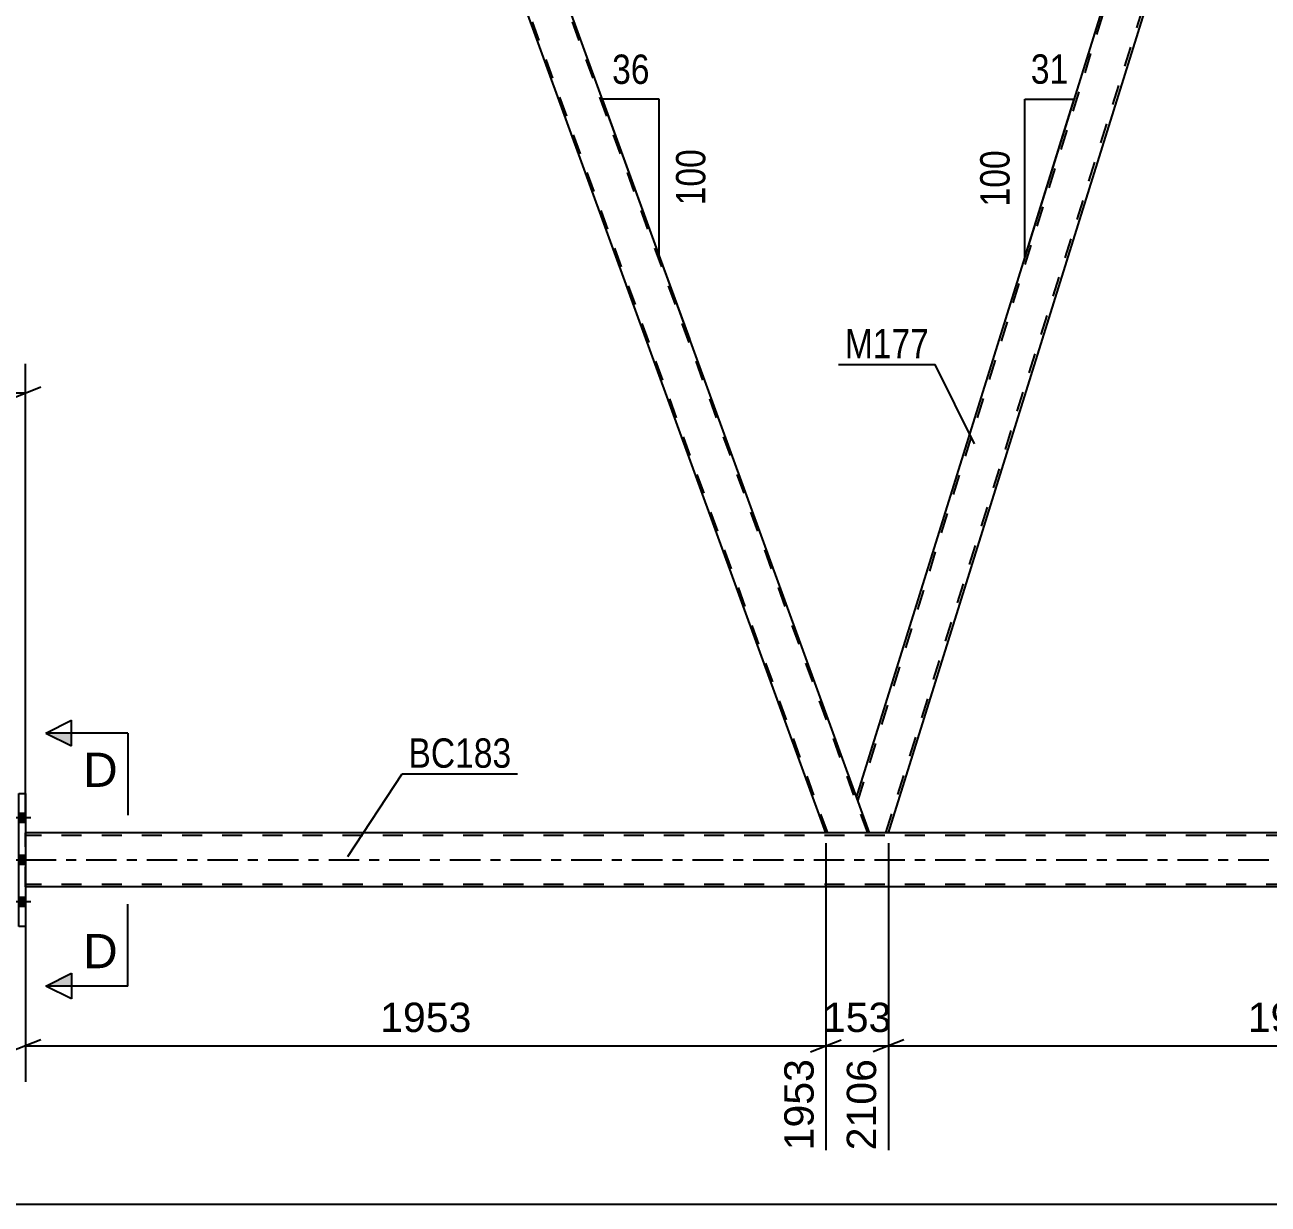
# Model space of a CAD drawing. Header units: millimetres. Extents: x 0 to 841, y 0 to 594.
# Drawn here: x 106.8 to 228.2, y 267.1 to 382.3 of the extents above; entities that cross this region are included whole.
import ezdxf

# ---------------------------------------------------------------- set-up
doc = ezdxf.new("R2010")
doc.units = ezdxf.units.MM
doc.linetypes.add('DXK_LINE_DOT2', pattern=[3.9198, 1.9599, -1.9599])
doc.linetypes.add('DXK_LINE_DOT3', pattern=[5.9187, 2.979, -0.9799, 0.9799, -0.9799])
doc.styles.add('Arial', font='ARIAL.TTF', dxfattribs={"height": 0.2})
doc.styles.add('Arial Narrow', font='ARIALN.TTF', dxfattribs={"height": 0.2})

# ---------------------------------------------------------------- blocks, each defined once
blk = doc.blocks.new('Part-317311647-2953 - 2495')
at = {"color": 2, "linetype": 'Continuous'}
for p, q in [((188.02, 306.85), (224.72, 424.6)), ((226.04, 424.6), (224.72, 424.6)), ((227.59, 420.35), (226.04, 424.6)), ((191.13, 303.38), (227.59, 420.35)), ((189.28, 303.38), (188.04, 306.81))]:
    blk.add_line(p, q, dxfattribs=at)
at = {"color": 7, "linetype": 'DXK_LINE_DOT2'}
for p, q in [((188.16, 306.48), (224.97, 424.6)), ((190.88, 303.38), (227.45, 420.73)), ((188.02, 306.85), (188.04, 306.81)), ((191.13, 303.38), (189.28, 303.38))]:
    blk.add_line(p, q, dxfattribs=at)
blk = doc.blocks.new('Bolt-317311647-2575 - 2495')
at = {"linetype": 'Continuous'}
for points in [[(106.9, 304.4), (106.9, 305.28), (106.26, 305.28), (106.26, 304.4)], [(106.9, 304.4), (106.9, 305.28), (106.26, 305.28), (106.26, 304.4)], [(106.9, 304.4), (106.9, 305.28), (106.26, 305.28), (106.26, 304.4)], [(106.9, 300.28), (106.9, 301.16), (106.26, 301.16), (106.26, 300.28)], [(106.9, 300.28), (106.9, 301.16), (106.26, 301.16), (106.26, 300.28)], [(106.9, 296.2), (106.9, 297.08), (106.26, 297.08), (106.26, 296.2)], [(106.9, 296.2), (106.9, 297.08), (106.26, 297.08), (106.26, 296.2)], [(106.9, 296.2), (106.9, 297.08), (106.26, 297.08), (106.26, 296.2)]]:
    blk.add_hatch(color=1, dxfattribs=at).paths.add_polyline_path(points)
at = {"color": 1, "linetype": 'Continuous'}
for p, q in [((107.42, 304.84), (104.1, 304.84)), ((107.42, 304.84), (104.1, 304.84)), ((107.42, 304.84), (104.1, 304.84)), ((106.9, 305.28), (106.26, 305.28)), ((106.9, 305.28), (106.26, 305.28)), ((106.9, 305.28), (106.26, 305.28)), ((106.9, 304.4), (106.26, 304.4)), ((106.9, 304.4), (106.26, 304.4)), ((106.9, 304.4), (106.26, 304.4)), ((106.9, 301.16), (106.26, 301.16)), ((106.9, 301.16), (106.26, 301.16)), ((107.42, 300.72), (104.1, 300.72)), ((107.42, 300.72), (104.1, 300.72)), ((106.9, 300.28), (106.26, 300.28)), ((106.9, 300.28), (106.26, 300.28)), ((107.42, 296.64), (104.1, 296.64)), ((107.42, 296.64), (104.1, 296.64)), ((107.42, 296.64), (104.1, 296.64)), ((106.9, 297.08), (106.26, 297.08)), ((106.9, 297.08), (106.26, 297.08)), ((106.9, 297.08), (106.26, 297.08)), ((106.9, 296.2), (106.26, 296.2)), ((106.9, 296.2), (106.26, 296.2)), ((106.9, 296.2), (106.26, 296.2))]:
    blk.add_line(p, q, dxfattribs=at)
blk = doc.blocks.new('Part-317311647-2609 - 2495')
at = {"color": 2, "linetype": 'Continuous'}
for p, q in [((265.7, 303.38), (106.9, 303.38)), ((265.7, 298.1), (106.9, 298.1))]:
    blk.add_line(p, q, dxfattribs=at)
at = {"color": 7, "linetype": 'DXK_LINE_DOT2'}
for p, q in [((106.9, 298.1), (106.9, 303.38)), ((719.95, 303.14), (106.9, 303.14)), ((719.95, 298.34), (106.9, 298.34))]:
    blk.add_line(p, q, dxfattribs=at)
at = {"color": 7, "linetype": 'DXK_LINE_DOT3'}
blk.add_line((106.9, 300.74), (719.95, 300.74), dxfattribs=at)
blk = doc.blocks.new('Part-317311647-2898 - 2495')
at = {"color": 2, "linetype": 'Continuous'}
for p, q in [((106.26, 294.24), (106.26, 307.24)), ((106.26, 307.24), (106.9, 307.24)), ((106.9, 307.24), (106.9, 294.24)), ((106.9, 294.24), (106.26, 294.24))]:
    blk.add_line(p, q, dxfattribs=at)
blk = doc.blocks.new('Part-317311647-2993 - 2495')
at = {"color": 2, "linetype": 'Continuous'}
for p, q in [((230.3, 424.6), (226.04, 424.6)), ((230.3, 424.6), (272.66, 308.2)), ((268.41, 308.2), (227.59, 420.35))]:
    blk.add_line(p, q, dxfattribs=at)
at = {"color": 7, "linetype": 'DXK_LINE_DOT2'}
for p, q in [((226.04, 424.6), (227.59, 420.35)), ((270.42, 303.38), (226.3, 424.6)), ((226.3, 424.6), (226.32, 424.6)), ((274.16, 303.38), (230.04, 424.6)), ((270.16, 303.38), (268.41, 308.2)), ((274.42, 303.38), (272.66, 308.2)), ((274.42, 303.38), (270.16, 303.38))]:
    blk.add_line(p, q, dxfattribs=at)
blk = doc.blocks.new('Part-317311647-2998 - 2495')
at = {"color": 7, "linetype": 'DXK_LINE_DOT2'}
for p, q in [((144.95, 424.6), (140.91, 424.6)), ((140.91, 424.6), (141.05, 424.2)), ((185.2, 303.38), (141.08, 424.6)), ((141.08, 424.6), (141.09, 424.6)), ((141.09, 424.6), (141.13, 424.6)), ((189.11, 303.38), (144.99, 424.6)), ((189.28, 303.38), (188.04, 306.81)), ((189.28, 303.38), (185.03, 303.38))]:
    blk.add_line(p, q, dxfattribs=at)
at = {"color": 2, "linetype": 'Continuous'}
for p, q in [((185.03, 303.38), (141.05, 424.2)), ((144.95, 424.6), (144.92, 424.6)), ((145.16, 424.6), (144.95, 424.6)), ((188.04, 306.81), (145.16, 424.6))]:
    blk.add_line(p, q, dxfattribs=at)
blk = doc.blocks.new('StraightDimension-317311647-3525 - 2495')
at = {"color": 7, "linetype": 'Continuous'}
for p, q in [((185.03, 302.38), (185.03, 272.39)), ((191.13, 302.38), (191.13, 272.39)), ((183.53, 281.99), (186.53, 283.19)), ((192.63, 283.19), (189.63, 281.99)), ((185.03, 282.59), (191.13, 282.59))]:
    blk.add_line(p, q, dxfattribs=at)
at = {"color": 0}
blk.add_wipeout([(192.01, 283.34), (192.01, 287.54), (184.14, 287.54), (184.14, 283.34)], dxfattribs=at)
at = {"color": 0, "linetype": 'Continuous'}
blk.add_wipeout([(190.53, 281.89), (186.33, 281.89), (186.33, 271.79), (190.53, 271.79)], dxfattribs=at)
at = {"color": 3, "style": 'Arial'}
blk.add_text('153', height=2.865, dxfattribs=at).set_placement((184.74, 283.94))
at = {"color": 3, "linetype": 'Continuous', "style": 'Arial'}
blk.add_text('2106', height=2.865, rotation=90.0002, dxfattribs=at).set_placement((189.93, 272.39))
blk = doc.blocks.new('StraightDimension-317311647-3474 - 2495')
at = {"color": 7, "linetype": 'Continuous'}
for p, q in [((65.46, 423.6), (65.46, 343.93)), ((106.9, 304.38), (106.9, 349.18)), ((66.96, 346.93), (63.96, 345.73)), ((65.46, 346.33), (106.9, 346.33)), ((105.4, 345.73), (108.4, 346.93))]:
    blk.add_line(p, q, dxfattribs=at)
at = {"color": 0}
blk.add_wipeout([(91.23, 347.08), (91.23, 351.28), (81.13, 351.28), (81.13, 347.08)], dxfattribs=at)
at = {"color": 3, "style": 'Arial'}
blk.add_text('1139', height=2.865, dxfattribs=at).set_placement((81.73, 347.68))
blk = doc.blocks.new('StraightDimension-317311647-3541 - 2495')
at = {"color": 7, "linetype": 'Continuous'}
for p, q in [((191.13, 302.38), (191.13, 272.39)), ((270.16, 302.38), (270.16, 272.39)), ((192.63, 283.19), (189.63, 281.99)), ((268.66, 281.99), (271.66, 283.19)), ((191.13, 282.59), (270.16, 282.59))]:
    blk.add_line(p, q, dxfattribs=at)
at = {"color": 0}
blk.add_wipeout([(235.69, 283.34), (235.69, 287.54), (225.6, 287.54), (225.6, 283.34)], dxfattribs=at)
at = {"color": 3, "style": 'Arial'}
blk.add_text('1976', height=2.865, dxfattribs=at).set_placement((226.2, 283.94))
at = {"color": 0, "linetype": 'Continuous'}
blk.add_wipeout([(269.56, 281.89), (265.36, 281.89), (265.36, 271.79), (269.56, 271.79)], dxfattribs=at)
at = {"color": 3, "linetype": 'Continuous', "style": 'Arial'}
blk.add_text('4082', height=2.865, rotation=90.0002, dxfattribs=at).set_placement((268.96, 272.39))
blk = doc.blocks.new('AngleDimension-317311647-3859 - 2495')
at = {"color": 7, "linetype": 'Continuous'}
for p, q in [((204.45, 375.02), (209.27, 375.02)), ((204.45, 359.55), (209.27, 375.02)), ((204.45, 359.55), (204.45, 375.02)), ((204.9, 361.02), (209.27, 375.02))]:
    blk.add_line(p, q, dxfattribs=at)
at = {"color": 0}
for points in [[(209.28, 375.92), (209.28, 380.12), (204.43, 380.12), (204.43, 375.92)], [(203.55, 370.63), (199.35, 370.63), (199.35, 363.94), (203.55, 363.94)]]:
    blk.add_wipeout(points, dxfattribs=at)
at = {"color": 3, "style": 'Arial Narrow'}
blk.add_text('31', height=2.863, dxfattribs=at).set_placement((205.03, 376.52))
blk.add_text('100', height=2.863, rotation=90.0002, dxfattribs=at).set_placement((202.95, 364.54))
blk = doc.blocks.new('StraightDimension-317311647-3427 - 2495')
at = {"color": 7, "linetype": 'Continuous'}
blk.add_line((64.82, 267.14), (729.21, 267.14), dxfattribs=at)
blk = doc.blocks.new('StraightDimension-317311647-3512 - 2495')
at = {"color": 7, "linetype": 'Continuous'}
for p, q in [((185.03, 302.38), (185.03, 272.39)), ((106.9, 297.1), (106.9, 279.06)), ((108.4, 283.19), (105.4, 281.99)), ((183.53, 281.99), (186.53, 283.19)), ((106.9, 282.59), (185.03, 282.59))]:
    blk.add_line(p, q, dxfattribs=at)
at = {"color": 0}
blk.add_wipeout([(151.01, 283.34), (151.01, 287.54), (140.92, 287.54), (140.92, 283.34)], dxfattribs=at)
at = {"color": 3, "style": 'Arial'}
blk.add_text('1953', height=2.865, dxfattribs=at).set_placement((141.52, 283.94))
at = {"color": 0, "linetype": 'Continuous'}
for points in [[(106.3, 281.89), (102.1, 281.89), (102.1, 278.46), (106.3, 278.46)], [(184.43, 281.89), (180.23, 281.89), (180.23, 271.79), (184.43, 271.79)]]:
    blk.add_wipeout(points, dxfattribs=at)
at = {"color": 3, "linetype": 'Continuous', "style": 'Arial'}
for s, height, p in [('0', 2.87, (105.7, 279.06)), ('1953', 2.865, (183.83, 272.39))]:
    blk.add_text(s, height=height, rotation=90.0002, dxfattribs=at).set_placement(p)
blk = doc.blocks.new('AngleDimension-317311647-11064 - 2495')
at = {"color": 7, "linetype": 'Continuous'}
for p, q in [((168.76, 375), (163.22, 375)), ((168.76, 359.78), (163.22, 375)), ((168.76, 359.78), (168.76, 375)), ((171.73, 351.61), (168.76, 359.78))]:
    blk.add_line(p, q, dxfattribs=at)
at = {"color": 0}
for points in [[(168.42, 375.9), (168.42, 380.1), (163.56, 380.1), (163.56, 375.9)], [(173.86, 370.73), (169.66, 370.73), (169.66, 364.05), (173.86, 364.05)]]:
    blk.add_wipeout(points, dxfattribs=at)
at = {"color": 3, "style": 'Arial Narrow'}
blk.add_text('36', height=2.863, dxfattribs=at).set_placement((164.16, 376.5))
blk.add_text('100', height=2.863, rotation=90.0002, dxfattribs=at).set_placement((173.26, 364.65))
blk = doc.blocks.new('Mark-317311647-2605 - 2495')
at = {"color": 0}
blk.add_wipeout([(154.33, 309.74), (154.33, 312.74), (144.28, 312.74), (144.28, 309.74)], dxfattribs=at)
blk.add_wipeout([(154.33, 309.74), (154.33, 312.74), (144.28, 312.74), (144.28, 309.74)], dxfattribs=at)
at = {"color": 30, "linetype": 'Continuous'}
for p, q in [((138.36, 301.09), (143.68, 309.14)), ((143.68, 309.14), (154.93, 309.14))]:
    blk.add_line(p, q, dxfattribs=at)
at = {"color": 3, "style": 'Arial Narrow'}
blk.add_text('BC183', height=2.863, dxfattribs=at).set_placement((144.28, 309.74))
blk = doc.blocks.new('Mark-317311647-2949 - 2495')
at = {"color": 0}
blk.add_wipeout([(195.09, 349.71), (195.09, 352.71), (186.87, 352.71), (186.87, 349.71)], dxfattribs=at)
blk.add_wipeout([(195.09, 349.71), (195.09, 352.71), (186.87, 352.71), (186.87, 349.71)], dxfattribs=at)
at = {"color": 30, "linetype": 'Continuous'}
for p in [(186.27, 349.11), (199.54, 341.36)]:
    blk.add_line(p, (195.69, 349.11), dxfattribs=at)
at = {"color": 3, "style": 'Arial Narrow'}
blk.add_text('M177', height=2.863, dxfattribs=at).set_placement((186.87, 349.71))
blk = doc.blocks.new('SectionMark-317311647-11086 - 2495')
at = {"linetype": 'Continuous'}
for points in [[(111.4, 313.12), (111.4, 311.87), (108.9, 313.12)], [(111.4, 289.67), (111.4, 288.42), (108.9, 288.42)]]:
    blk.add_hatch(color=6, dxfattribs=at).paths.add_polyline_path(points)
at = {"color": 6, "linetype": 'Continuous'}
for p, q in [((108.9, 313.12), (111.4, 314.37)), ((111.4, 311.87), (111.4, 314.37)), ((116.9, 313.12), (108.9, 313.12)), ((108.9, 313.12), (111.4, 311.87)), ((116.9, 313.12), (116.9, 305.12)), ((116.9, 288.42), (116.9, 296.42)), ((108.9, 288.42), (111.4, 289.67)), ((111.4, 289.67), (111.4, 287.17)), ((116.9, 288.42), (108.9, 288.42)), ((111.4, 287.17), (108.9, 288.42))]:
    blk.add_line(p, q, dxfattribs=at)
at = {"color": 0, "linetype": 'Continuous'}
for points in [[(115.9, 307.87), (115.9, 311.37), (112.53, 311.37), (112.53, 307.87)], [(115.9, 290.17), (115.9, 293.67), (112.53, 293.67), (112.53, 290.17)]]:
    blk.add_wipeout(points, dxfattribs=at)
at = {"color": 3, "linetype": 'Continuous', "style": 'Arial'}
for p in [(112.53, 307.87), (112.53, 290.17)]:
    blk.add_text('D', height=3.34, dxfattribs=at).set_placement(p)

msp = doc.modelspace()

# ---------------------------------------------------------------- block references
for name in ['Part-317311647-2998 - 2495', 'Part-317311647-2953 - 2495', 'Part-317311647-2993 - 2495', 'Part-317311647-2898 - 2495', 'Bolt-317311647-2575 - 2495', 'Part-317311647-2609 - 2495']:
    msp.add_blockref(name, (0, 0))

# ---------------------------------------------------------------- next in the draw order: block references
for name in ['StraightDimension-317311647-3474 - 2495', 'AngleDimension-317311647-3859 - 2495', 'StraightDimension-317311647-3525 - 2495']:
    msp.add_blockref(name, (0, 0))

# ---------------------------------------------------------------- next in the draw order: block references
msp.add_blockref('StraightDimension-317311647-3541 - 2495', (0, 0))

# ---------------------------------------------------------------- next in the draw order: block references
msp.add_blockref('StraightDimension-317311647-3427 - 2495', (0, 0))

# ---------------------------------------------------------------- next in the draw order: block references
for name in ['AngleDimension-317311647-11064 - 2495', 'Mark-317311647-2949 - 2495', 'StraightDimension-317311647-3512 - 2495']:
    msp.add_blockref(name, (0, 0))

# ---------------------------------------------------------------- next in the draw order: block references
for name in ['SectionMark-317311647-11086 - 2495', 'Mark-317311647-2605 - 2495']:
    msp.add_blockref(name, (0, 0))

doc.saveas('drawing.dxf')
